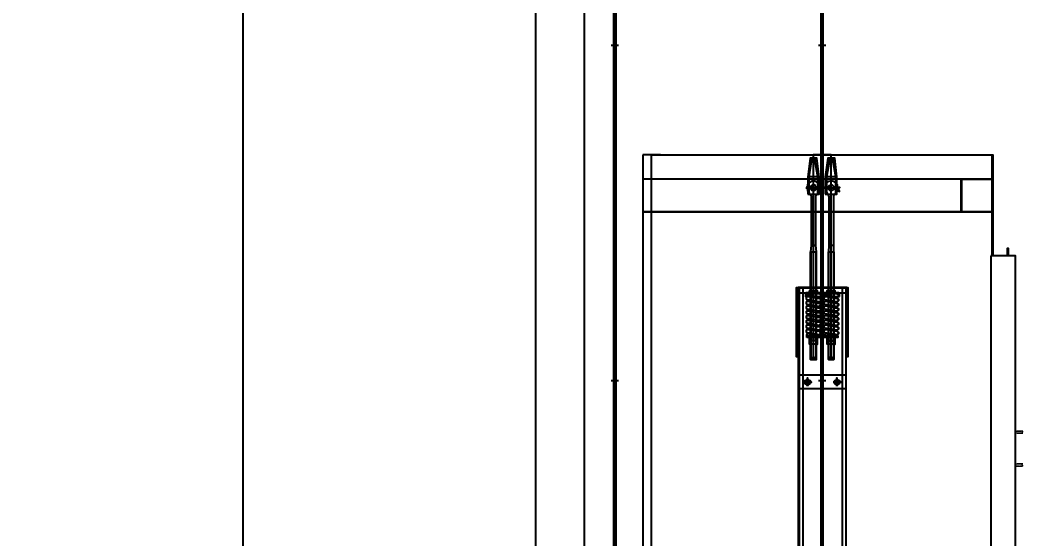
# Model space of a CAD drawing. Header units: millimetres. Extents: x -665 to 1025160, y -28012 to 4210.
# Drawn here: x -665 to 3450, y -23669 to -21541 of the extents above; entities that cross this region are included whole.
import ezdxf

# ---------------------------------------------------------------- set-up
doc = ezdxf.new("R2010")
doc.units = ezdxf.units.MM
doc.linetypes.add('$2$ACAD_ISO02W100', pattern=[15, 12, -3])
doc.layers.add('$2$DL', color=8, linetype='$2$ACAD_ISO02W100', lineweight=0)
for name, color, linetype in [('$2$PDF_0', 7, 'Continuous'), ('AA_Architecture', 7, 'Continuous'), ('AA_Rail', 7, 'Continuous'), ('AA_Rope', 7, 'Continuous')]:
    doc.layers.add(name, color=color, linetype=linetype)
doc.layers.add('AA_Datum', color=7, linetype='Continuous', plot=False)
doc.styles.add('Century Gothic$001H0', font='cent.shx')
doc.dimstyles.new('Copy of ISO-25', dxfattribs={"dimtxt": 250, "dimasz": 80, "dimexe": 1.25, "dimexo": 0.625, "dimtad": 1, "dimtxsty": 'Century Gothic$001H0', "dimblk": 'ARCHTICK', "dimcen": 2.5, "dimadec": 0, "dimazin": 0, "dimtfac": 1, "dimtmove": 0, "dimatfit": 3, "dimfxl": 1, "dimarcsym": 0})

# ---------------------------------------------------------------- blocks, each defined once
blk = doc.blocks.new('_ArchTick')
at = {"color": 0, "linetype": 'ByBlock', "const_width": 0.15}
blk.add_lwpolyline([(-0.5, -0.5), (0.5, 0.5)], dxfattribs=at)
blk = doc.blocks.new('*D70')
at = {"color": 0, "lineweight": -2, "transparency": 16777216}
for p, q in [((3650, -8194.2), (249.4, -8194.2)), ((250.6, -25694.2), (250.6, -8194.2)), ((3650, -25694.2), (249.4, -25694.2))]:
    blk.add_line(p, q, dxfattribs=at)
at = {"layer": 'Defpoints', "color": 0, "transparency": 16777216}
for p in [(250.6, -8194.2), (3650.6, -8194.2), (3650.6, -25694.2)]:
    blk.add_point(p, dxfattribs=at)
at = {"color": 0, "lineweight": -2, "transparency": 16777216, "xscale": 80, "yscale": 80, "zscale": 80}
for p, rotation in [((250.6, -8194.2), 90), ((250.6, -25694.2), 270)]:
    blk.add_blockref('_ArchTick', p, dxfattribs=dict(at, rotation=rotation))
at = {"color": 0, "transparency": 16777216, "insert": (125, -16944.2), "char_height": 250, "attachment_point": 5, "rotation": 90, "style": 'Century Gothic$001H0'}
blk.add_mtext('SHAFT TOTAL HEIGHT 17500', dxfattribs=at)

msp = doc.modelspace()

# ---------------------------------------------------------------- linework, layer by layer
at = {"layer": '$2$DL', "ltscale": 2, "transparency": 33554666}
for p, q in [((3448.647, -23227.128), (3419.498, -23227.115)), ((3419.498, -23227.128), (3448.938, -23227.128)), ((3448.645, -23236.106), (3419.498, -23236.093)), ((3448.626, -23361.796), (3419.498, -23361.783))]:
    msp.add_line(p, q, dxfattribs=at)
at = {"layer": '$2$DL'}
for p, q in [((3448.624, -23370.774), (3419.498, -23370.761)), ((3419.498, -23370.774), (3448.624, -23370.774))]:
    msp.add_line(p, q, dxfattribs=at)
at = {"layer": '$2$DL', "ltscale": 2, "transparency": 33554666}
for points in [[(3444.546, -23233.888), (3445.173, -23233.888), (3446.115, -23233.606), (3447.056, -23233.043), (3447.683, -23232.479), (3447.997, -23231.916), (3448.624, -23231.071), (3448.938, -23230.226), (3448.938, -23229.663), (3448.938, -23227.128), (3419.498, -23227.128)], [(3444.546, -23233.888), (3444.546, -23233.888), (3419.498, -23235.63)], [(3419.498, -23370.774), (3448.624, -23370.774), (3448.624, -23368.521), (3448.624, -23367.676), (3448.311, -23366.831), (3447.683, -23365.986), (3447.369, -23365.423), (3446.428, -23364.859), (3445.801, -23364.578), (3444.86, -23364.296), (3443.919, -23364.014), (3419.498, -23362.264)]]:
    msp.add_lwpolyline(points, dxfattribs=at)
at = {"layer": '$2$PDF_0', "lineweight": 25}
for points in [[(3308.024, -24491.868), (1925.625, -24491.868), (1925.625, -22094.249), (3325.625, -22094.249), (3325.625, -22506.779), (3386.251, -22506.779), (3386.251, -22476.931), (3388.207, -22476.931), (3388.207, -22506.779), (3388.207, -22508.535), (3386.251, -22508.535), (3325.625, -22508.535), (3323.669, -22506.779), (3323.669, -22094.249)], [(2662.217, -22937.537), (2662.217, -22094.249), (2589.074, -22094.249), (2589.074, -22937.537)], [(2571.864, -22255.593), (2571.864, -22184.601), (2582.621, -22122.215), (2582.621, -22107.157)], [(2582.621, -22122.215), (2597.679, -22122.215)], [(2608.436, -22255.593), (2608.436, -22184.601), (2597.679, -22122.215), (2597.679, -22107.157)], [(2645.007, -22255.593), (2645.007, -22184.601), (2655.763, -22122.215), (2655.763, -22107.157)], [(2655.763, -22122.215), (2670.822, -22122.215)], [(2681.578, -22255.593), (2681.578, -22184.601), (2670.822, -22122.215), (2670.822, -22107.157)], [(3198.506, -22327.689), (3198.506, -22194.249), (3325.625, -22194.249), (1889.439, -22194.249)], [(1925.625, -24491.868), (1925.625, -22194.249)], [(2599.831, -22466.415), (2599.831, -22266.349), (2599.831, -22262.046), (2601.982, -22259.895), (2601.982, -22255.593), (2606.284, -22253.441), (2608.436, -22249.139), (2610.587, -22246.988), (2612.738, -22244.836), (2614.889, -22240.534), (2614.889, -22216.87), (2612.738, -22212.568), (2608.436, -22208.265), (2604.133, -22206.114), (2599.831, -22203.963), (2595.528, -22201.811), (2589.074, -22201.811), (2584.772, -22201.811), (2580.469, -22203.963), (2576.167, -22206.114), (2571.864, -22208.265), (2567.562, -22212.568), (2565.411, -22216.87), (2565.411, -22240.534), (2567.562, -22244.836), (2569.713, -22246.988), (2571.864, -22249.139), (2574.016, -22253.441), (2576.167, -22255.593), (2578.318, -22259.895), (2580.469, -22262.046), (2580.469, -22266.349), (2580.469, -22466.415)], [(2612.738, -22184.601), (2567.562, -22184.601)], [(2685.88, -22184.601), (2638.553, -22184.601)], [(2672.973, -22466.415), (2672.973, -22266.349), (2672.973, -22262.046), (2675.124, -22259.895), (2675.124, -22255.593), (2677.275, -22253.441), (2681.578, -22249.139), (2683.729, -22246.988), (2685.88, -22244.836), (2688.032, -22240.534), (2688.032, -22216.87), (2683.729, -22212.568), (2681.578, -22208.265), (2677.275, -22206.114), (2672.973, -22203.963), (2668.67, -22201.811), (2662.217, -22201.811), (2657.914, -22201.811), (2653.612, -22203.963), (2647.158, -22206.114), (2645.007, -22208.265), (2640.704, -22212.568), (2638.553, -22216.87), (2638.553, -22240.534), (2640.704, -22244.836), (2642.856, -22246.988), (2645.007, -22249.139), (2647.158, -22253.441), (2649.309, -22255.593), (2651.46, -22259.895), (2651.46, -22262.046), (2653.612, -22266.349), (2653.612, -22466.415)], [(3196.55, -22327.689), (3196.55, -22194.249)], [(2558.957, -22229.778), (2621.343, -22229.778)], [(2578.318, -22227.626), (2574.016, -22227.626), (2574.016, -22225.475), (2571.864, -22225.475), (2569.713, -22223.324), (2567.562, -22223.324), (2565.411, -22225.475), (2563.259, -22225.475), (2563.259, -22227.626), (2563.259, -22229.778), (2563.259, -22231.929), (2565.411, -22231.929), (2565.411, -22234.08), (2567.562, -22234.08), (2569.713, -22234.08), (2571.864, -22234.08), (2571.864, -22231.929), (2574.016, -22231.929), (2578.318, -22231.929)], [(2617.041, -22229.778), (2563.259, -22229.778)], [(2578.318, -22229.778), (2574.016, -22229.778), (2571.864, -22229.778), (2569.713, -22229.778), (2569.713, -22231.929), (2567.562, -22231.929), (2565.411, -22229.778), (2565.411, -22227.626), (2567.562, -22227.626), (2569.713, -22227.626), (2571.864, -22227.626), (2574.016, -22229.778)], [(2571.864, -22225.475), (2571.864, -22225.475)], [(2574.016, -22229.778), (2574.016, -22229.778)], [(2574.016, -22231.929), (2574.016, -22231.929)], [(2604.133, -22229.778), (2576.167, -22229.778)], [(2601.982, -22229.778), (2623.494, -22229.778), (2625.646, -22227.626), (2623.494, -22227.626), (2601.982, -22227.626)], [(2601.982, -22231.929), (2612.738, -22231.929), (2621.343, -22242.685), (2623.494, -22244.836), (2623.494, -22242.685), (2614.889, -22229.778)], [(2632.099, -22229.778), (2694.485, -22229.778)], [(2651.46, -22227.626), (2647.158, -22227.626), (2647.158, -22225.475), (2645.007, -22225.475), (2642.856, -22225.475), (2642.856, -22223.324), (2640.704, -22223.324), (2638.553, -22225.475), (2636.402, -22225.475), (2636.402, -22227.626), (2636.402, -22229.778), (2636.402, -22231.929), (2638.553, -22234.08), (2640.704, -22234.08), (2642.856, -22234.08), (2645.007, -22231.929), (2647.158, -22231.929), (2651.46, -22231.929)], [(2672.973, -22231.929), (2685.88, -22231.929), (2694.485, -22242.685), (2696.637, -22244.836), (2696.637, -22242.685), (2688.032, -22229.778), (2636.402, -22229.778)], [(2651.46, -22229.778), (2647.158, -22229.778), (2645.007, -22229.778), (2642.856, -22229.778), (2642.856, -22231.929), (2640.704, -22231.929), (2638.553, -22231.929), (2638.553, -22229.778), (2638.553, -22227.626), (2640.704, -22227.626), (2642.856, -22227.626), (2645.007, -22227.626), (2645.007, -22229.778), (2647.158, -22229.778)], [(2647.158, -22231.929), (2647.158, -22231.929)], [(2677.275, -22229.778), (2649.309, -22229.778)], [(2672.973, -22229.778), (2696.637, -22229.778), (2698.788, -22227.626), (2696.637, -22227.626), (2672.973, -22227.626)], [(3325.625, -22322.421), (3325.625, -22499.756)], [(2578.318, -22933.235), (2578.318, -22492.23)], [(2580.469, -22933.235), (2580.469, -22492.23)], [(2599.831, -22492.23), (2599.831, -22933.235), (2601.982, -22933.235), (2601.982, -22492.23)], [(2651.46, -22933.235), (2651.46, -22492.23)], [(2653.612, -22933.235), (2653.612, -22492.23)], [(2672.973, -22492.23), (2672.973, -22933.235), (2672.973, -22492.23)], [(3386.251, -22508.535), (3386.251, -22508.535)], [(2520.234, -22849.336), (2520.234, -22638.514), (2731.057, -22638.514), (2731.057, -22849.336)], [(2526.688, -22922.479), (2526.688, -22647.119), (2526.688, -22922.479), (2520.234, -22922.479), (2520.234, -22647.119), (2520.234, -22922.479)], [(2724.603, -24492.098), (2724.603, -22640.666), (2526.688, -22640.666), (2526.688, -24492.098)], [(2530.991, -22640.666), (2530.991, -24492.098)], [(2546.049, -22640.666), (2546.049, -24492.098)], [(2558.957, -22675.085), (2558.957, -22664.329), (2558.957, -22662.178), (2561.108, -22662.178), (2619.192, -22662.178), (2621.343, -22662.178), (2621.343, -22664.329), (2621.343, -22675.085)], [(2561.108, -22662.178), (2561.108, -22662.178)], [(2565.411, -22675.085), (2580.469, -22670.783)], [(2574.016, -22662.178), (2574.016, -22651.422)], [(2606.284, -22660.027), (2606.284, -22651.422), (2574.016, -22651.422), (2574.016, -22660.027)], [(2606.284, -22662.178), (2606.284, -22651.422)], [(2632.099, -22675.085), (2632.099, -22664.329), (2632.099, -22662.178), (2634.251, -22662.178), (2692.334, -22662.178), (2694.485, -22662.178), (2694.485, -22664.329), (2694.485, -22675.085)], [(2638.553, -22675.085), (2653.612, -22670.783)], [(2679.427, -22660.027), (2679.427, -22651.422), (2645.007, -22651.422), (2645.007, -22660.027)], [(2647.158, -22662.178), (2647.158, -22651.422)], [(2677.275, -22662.178), (2677.275, -22651.422)], [(2707.393, -22640.666), (2707.393, -24492.098)], [(2722.452, -22640.666), (2722.452, -24492.098)], [(2724.603, -22922.479), (2724.603, -22647.119), (2731.057, -22647.119), (2731.057, -22922.479), (2731.057, -22647.119)], [(2731.057, -22922.479), (2724.603, -22922.479), (2724.603, -22647.119)], [(2565.411, -22694.447), (2580.469, -22690.144)], [(2565.411, -22713.808), (2580.469, -22709.505)], [(2599.831, -22681.539), (2614.889, -22677.237)], [(2599.831, -22698.749), (2614.889, -22696.598)], [(2612.738, -22677.237), (2612.738, -22677.237)], [(2612.738, -22696.598), (2612.738, -22696.598)], [(2638.553, -22694.447), (2653.612, -22690.144)], [(2638.553, -22713.808), (2653.612, -22709.505)], [(2672.973, -22681.539), (2688.032, -22677.237)], [(2672.973, -22698.749), (2688.032, -22696.598)], [(2565.411, -22733.169), (2580.469, -22728.867)], [(2565.411, -22752.53), (2580.469, -22748.228)], [(2599.831, -22718.11), (2614.889, -22715.959)], [(2599.831, -22737.472), (2614.889, -22735.32)], [(2599.831, -22756.833), (2614.889, -22754.682)], [(2612.738, -22715.959), (2612.738, -22715.959)], [(2612.738, -22735.32), (2612.738, -22735.32)], [(2612.738, -22754.682), (2612.738, -22754.682)], [(2638.553, -22733.169), (2653.612, -22728.867)], [(2638.553, -22752.53), (2653.612, -22748.228)], [(2672.973, -22718.11), (2688.032, -22715.959)], [(2672.973, -22737.472), (2688.032, -22735.32)], [(2672.973, -22756.833), (2688.032, -22754.682)], [(2565.411, -22771.892), (2580.469, -22767.589)], [(2565.411, -22791.253), (2580.469, -22786.95)], [(2599.831, -22776.194), (2614.889, -22774.043)], [(2599.831, -22795.555), (2614.889, -22793.404)], [(2612.738, -22774.043), (2612.738, -22774.043)], [(2612.738, -22793.404), (2612.738, -22793.404)], [(2638.553, -22771.892), (2653.612, -22767.589)], [(2638.553, -22791.253), (2653.612, -22786.95)], [(2672.973, -22776.194), (2688.032, -22774.043)], [(2672.973, -22795.555), (2688.032, -22793.404)], [(2580.469, -22825.673), (2565.411, -22829.975), (2563.259, -22829.975), (2563.259, -22832.126), (2561.108, -22832.126), (2561.108, -22834.278), (2561.108, -22836.429), (2597.679, -22836.429), (2614.889, -22829.975)], [(2565.411, -22810.614), (2580.469, -22806.311)], [(2571.864, -22842.883), (2571.864, -22855.79), (2574.016, -22855.79), (2576.167, -22855.79), (2578.318, -22855.79), (2578.318, -22842.883), (2578.318, -22827.824)], [(2599.831, -22814.916), (2614.889, -22812.765)], [(2601.982, -22868.698), (2601.982, -22855.79), (2601.982, -22842.883), (2601.982, -22827.824)], [(2612.738, -22812.765), (2612.738, -22812.765)], [(2612.738, -22832.126), (2612.738, -22832.126)], [(2653.612, -22825.673), (2638.553, -22829.975), (2636.402, -22829.975), (2636.402, -22832.126), (2634.251, -22832.126), (2634.251, -22834.278), (2632.099, -22836.429), (2670.822, -22836.429), (2688.032, -22829.975)], [(2638.553, -22810.614), (2653.612, -22806.311)], [(2651.46, -22868.698), (2651.46, -22855.79), (2651.46, -22842.883), (2651.46, -22827.824)], [(2672.973, -22814.916), (2688.032, -22812.765)], [(2675.124, -22842.883), (2675.124, -22827.824)], [(2578.318, -22868.698), (2578.318, -22855.79), (2586.923, -22855.79), (2593.377, -22855.79), (2601.982, -22855.79), (2604.133, -22855.79), (2606.284, -22855.79), (2606.284, -22842.883), (2571.864, -22842.883), (2608.436, -22842.883)], [(2604.133, -22855.79), (2576.167, -22855.79)], [(2604.133, -22870.849), (2576.167, -22870.849)], [(2672.973, -22842.883), (2672.973, -22855.79), (2675.124, -22855.79), (2677.275, -22855.79), (2679.427, -22855.79), (2679.427, -22842.883), (2645.007, -22842.883), (2681.578, -22842.883)], [(2645.007, -22842.883), (2645.007, -22855.79), (2647.158, -22855.79), (2649.309, -22855.79), (2651.46, -22855.79), (2660.065, -22855.79), (2666.519, -22855.79), (2672.973, -22855.79), (2672.973, -22868.698)], [(2645.007, -22857.941), (2675.124, -22857.941)], [(2677.275, -22855.79), (2649.309, -22855.79)], [(2677.275, -22870.849), (2649.309, -22870.849)], [(2599.831, -22933.235), (2580.469, -22933.235), (2578.318, -22933.235), (2601.982, -22933.235)], [(2584.772, -22924.63), (2595.528, -22924.63)], [(2657.914, -22924.63), (2668.67, -22924.63)], [(2672.973, -22933.235), (2672.973, -22933.235)], [(2724.603, -22997.772), (2526.688, -22997.772)], [(2582.621, -23025.739), (2550.352, -23025.739), (2582.621, -23025.739), (2550.352, -23025.739)], [(2565.411, -23008.529), (2565.411, -23042.949)], [(2565.411, -23042.949), (2565.411, -23008.529), (2565.411, -23042.949)], [(2703.09, -23025.739), (2670.822, -23025.739)], [(2670.822, -23025.739), (2703.09, -23025.739), (2670.822, -23025.739)], [(2685.88, -23008.529), (2685.88, -23042.949)], [(2685.88, -23042.949), (2685.88, -23008.529), (2685.88, -23042.949)], [(2724.603, -23053.705), (2526.688, -23053.705)]]:
    msp.add_lwpolyline(points, dxfattribs=at)
for points in [[(2567.562, -22255.593), (2612.738, -22255.593), (2612.738, -22184.601), (2604.133, -22107.157), (2576.167, -22107.157), (2567.562, -22184.601)], [(2638.553, -22255.593), (2685.88, -22255.593), (2685.88, -22184.601), (2677.275, -22107.157), (2649.309, -22107.157), (2638.553, -22184.601)], [(2601.982, -22229.778), (2601.982, -22227.626), (2599.831, -22225.475), (2599.831, -22223.324), (2597.679, -22221.173), (2597.679, -22219.021), (2595.528, -22219.021), (2593.377, -22219.021), (2591.226, -22216.87), (2589.074, -22219.021), (2586.923, -22219.021), (2584.772, -22219.021), (2582.621, -22221.173), (2580.469, -22221.173), (2580.469, -22223.324), (2578.318, -22225.475), (2578.318, -22227.626), (2578.318, -22229.778), (2578.318, -22231.929), (2580.469, -22234.08), (2580.469, -22236.231), (2582.621, -22238.383), (2584.772, -22238.383), (2586.923, -22240.534), (2589.074, -22240.534), (2591.226, -22240.534), (2593.377, -22240.534), (2595.528, -22238.383), (2597.679, -22238.383), (2597.679, -22236.231), (2599.831, -22236.231), (2599.831, -22234.08), (2601.982, -22231.929)], [(2672.973, -22229.778), (2672.973, -22227.626), (2672.973, -22225.475), (2672.973, -22223.324), (2670.822, -22221.173), (2668.67, -22219.021), (2666.519, -22219.021), (2664.368, -22219.021), (2662.217, -22216.87), (2660.065, -22219.021), (2657.914, -22219.021), (2655.763, -22221.173), (2653.612, -22221.173), (2653.612, -22223.324), (2651.46, -22225.475), (2651.46, -22227.626), (2651.46, -22229.778), (2651.46, -22231.929), (2653.612, -22234.08), (2653.612, -22236.231), (2655.763, -22238.383), (2657.914, -22238.383), (2660.065, -22240.534), (2662.217, -22240.534), (2664.368, -22240.534), (2666.519, -22238.383), (2668.67, -22238.383), (2670.822, -22236.231), (2672.973, -22236.231), (2672.973, -22234.08), (2672.973, -22231.929)], [(1889.439, -22327.689), (3325.625, -22327.689)], [(2580.469, -22466.415), (2578.318, -22492.23), (2601.982, -22492.23), (2599.831, -22466.415)], [(2653.612, -22466.415), (2651.46, -22492.23), (2672.973, -22492.23), (2672.973, -22466.415)], [(3317.802, -22508.535), (3317.802, -24394.249), (3419.498, -24394.249), (3419.498, -22508.535)], [(2526.688, -22638.514), (2526.688, -22660.027), (2726.754, -22660.027), (2726.754, -22638.514)], [(2623.494, -22675.085), (2623.494, -22664.329), (2623.494, -22662.178), (2621.343, -22660.027), (2619.192, -22660.027), (2561.108, -22660.027), (2558.957, -22660.027), (2556.806, -22662.178), (2556.806, -22664.329), (2556.806, -22675.085), (2558.957, -22675.085)], [(2565.411, -22668.632), (2563.259, -22668.632), (2561.108, -22666.481), (2561.108, -22664.329), (2561.108, -22662.178), (2601.982, -22662.178), (2614.889, -22664.329), (2617.041, -22664.329), (2619.192, -22666.481), (2619.192, -22668.632), (2619.192, -22670.783), (2619.192, -22672.934), (2617.041, -22675.085), (2614.889, -22677.237), (2612.738, -22677.237)], [(2696.637, -22675.085), (2696.637, -22664.329), (2696.637, -22662.178), (2694.485, -22662.178), (2694.485, -22660.027), (2692.334, -22660.027), (2634.251, -22660.027), (2632.099, -22660.027), (2629.948, -22660.027), (2629.948, -22662.178), (2629.948, -22664.329), (2629.948, -22675.085), (2632.099, -22675.085)], [(2638.553, -22668.632), (2636.402, -22668.632), (2634.251, -22666.481), (2634.251, -22664.329), (2632.099, -22664.329), (2632.099, -22662.178), (2675.124, -22662.178), (2685.88, -22664.329), (2688.032, -22664.329), (2690.183, -22664.329), (2690.183, -22666.481), (2692.334, -22666.481), (2692.334, -22668.632), (2692.334, -22670.783), (2692.334, -22672.934), (2690.183, -22672.934), (2690.183, -22675.085), (2688.032, -22677.237), (2685.88, -22677.237), (2683.729, -22677.237)], [(2565.411, -22687.993), (2563.259, -22687.993), (2563.259, -22685.842), (2561.108, -22685.842), (2561.108, -22683.69), (2561.108, -22681.539), (2561.108, -22679.388), (2561.108, -22677.237), (2563.259, -22677.237), (2563.259, -22675.085), (2565.411, -22675.085), (2567.562, -22675.085), (2614.889, -22683.69), (2617.041, -22683.69), (2619.192, -22685.842), (2619.192, -22687.993), (2619.192, -22690.144), (2619.192, -22692.295), (2617.041, -22694.447), (2614.889, -22696.598), (2612.738, -22696.598)], [(2565.411, -22707.354), (2563.259, -22707.354), (2563.259, -22705.203), (2561.108, -22705.203), (2561.108, -22703.052), (2561.108, -22700.9), (2561.108, -22698.749), (2561.108, -22696.598), (2563.259, -22696.598), (2563.259, -22694.447), (2565.411, -22694.447), (2567.562, -22694.447), (2614.889, -22703.052), (2617.041, -22703.052), (2619.192, -22705.203), (2619.192, -22707.354), (2619.192, -22709.505), (2619.192, -22711.657), (2617.041, -22713.808), (2614.889, -22713.808), (2614.889, -22715.959), (2612.738, -22715.959)], [(2638.553, -22687.993), (2636.402, -22687.993), (2634.251, -22685.842), (2634.251, -22683.69), (2632.099, -22683.69), (2632.099, -22681.539), (2634.251, -22679.388), (2634.251, -22677.237), (2636.402, -22677.237), (2636.402, -22675.085), (2638.553, -22675.085), (2640.704, -22675.085), (2685.88, -22683.69), (2688.032, -22683.69), (2690.183, -22683.69), (2690.183, -22685.842), (2692.334, -22685.842), (2692.334, -22687.993), (2692.334, -22690.144), (2692.334, -22692.295), (2690.183, -22692.295), (2690.183, -22694.447), (2688.032, -22696.598), (2685.88, -22696.598), (2683.729, -22696.598)], [(2638.553, -22707.354), (2636.402, -22707.354), (2634.251, -22705.203), (2634.251, -22703.052), (2632.099, -22703.052), (2632.099, -22700.9), (2634.251, -22698.749), (2634.251, -22696.598), (2636.402, -22696.598), (2636.402, -22694.447), (2638.553, -22694.447), (2640.704, -22694.447), (2685.88, -22703.052), (2688.032, -22703.052), (2690.183, -22703.052), (2690.183, -22705.203), (2692.334, -22705.203), (2692.334, -22707.354), (2692.334, -22709.505), (2692.334, -22711.657), (2690.183, -22711.657), (2690.183, -22713.808), (2688.032, -22713.808), (2688.032, -22715.959), (2685.88, -22715.959), (2683.729, -22715.959)], [(2565.411, -22726.715), (2563.259, -22726.715), (2563.259, -22724.564), (2561.108, -22724.564), (2561.108, -22722.413), (2561.108, -22720.262), (2561.108, -22718.11), (2561.108, -22715.959), (2563.259, -22715.959), (2563.259, -22713.808), (2565.411, -22713.808), (2567.562, -22713.808), (2614.889, -22722.413), (2617.041, -22722.413), (2619.192, -22724.564), (2619.192, -22726.715), (2619.192, -22728.867), (2619.192, -22731.018), (2617.041, -22733.169), (2614.889, -22733.169), (2614.889, -22735.32), (2612.738, -22735.32)], [(2565.411, -22746.077), (2563.259, -22746.077), (2563.259, -22743.925), (2561.108, -22743.925), (2561.108, -22741.774), (2561.108, -22739.623), (2561.108, -22737.472), (2561.108, -22735.32), (2563.259, -22735.32), (2563.259, -22733.169), (2565.411, -22733.169), (2567.562, -22733.169), (2614.889, -22741.774), (2617.041, -22741.774), (2619.192, -22743.925), (2619.192, -22746.077), (2619.192, -22748.228), (2619.192, -22750.379), (2617.041, -22752.53), (2614.889, -22752.53), (2614.889, -22754.682), (2612.738, -22754.682)], [(2565.411, -22765.438), (2563.259, -22765.438), (2563.259, -22763.287), (2561.108, -22763.287), (2561.108, -22761.135), (2561.108, -22758.984), (2561.108, -22756.833), (2561.108, -22754.682), (2563.259, -22754.682), (2563.259, -22752.53), (2565.411, -22752.53), (2567.562, -22752.53), (2614.889, -22761.135), (2617.041, -22761.135), (2619.192, -22763.287), (2619.192, -22765.438), (2619.192, -22767.589), (2619.192, -22769.74), (2617.041, -22771.892), (2614.889, -22771.892), (2614.889, -22774.043), (2612.738, -22774.043)], [(2638.553, -22726.715), (2636.402, -22726.715), (2634.251, -22724.564), (2634.251, -22722.413), (2632.099, -22722.413), (2632.099, -22720.262), (2634.251, -22718.11), (2634.251, -22715.959), (2636.402, -22715.959), (2636.402, -22713.808), (2638.553, -22713.808), (2640.704, -22713.808), (2685.88, -22722.413), (2688.032, -22722.413), (2690.183, -22722.413), (2690.183, -22724.564), (2692.334, -22724.564), (2692.334, -22726.715), (2692.334, -22728.867), (2692.334, -22731.018), (2690.183, -22731.018), (2690.183, -22733.169), (2688.032, -22733.169), (2688.032, -22735.32), (2685.88, -22735.32), (2683.729, -22735.32)], [(2638.553, -22746.077), (2636.402, -22746.077), (2634.251, -22743.925), (2634.251, -22741.774), (2632.099, -22741.774), (2632.099, -22739.623), (2634.251, -22737.472), (2634.251, -22735.32), (2636.402, -22735.32), (2636.402, -22733.169), (2638.553, -22733.169), (2640.704, -22733.169), (2685.88, -22741.774), (2688.032, -22741.774), (2690.183, -22741.774), (2690.183, -22743.925), (2692.334, -22743.925), (2692.334, -22746.077), (2692.334, -22748.228), (2692.334, -22750.379), (2690.183, -22750.379), (2690.183, -22752.53), (2688.032, -22752.53), (2688.032, -22754.682), (2685.88, -22754.682), (2683.729, -22754.682)], [(2638.553, -22765.438), (2636.402, -22765.438), (2634.251, -22763.287), (2634.251, -22761.135), (2632.099, -22761.135), (2632.099, -22758.984), (2634.251, -22756.833), (2634.251, -22754.682), (2636.402, -22754.682), (2636.402, -22752.53), (2638.553, -22752.53), (2640.704, -22752.53), (2685.88, -22761.135), (2688.032, -22761.135), (2690.183, -22761.135), (2690.183, -22763.287), (2692.334, -22763.287), (2692.334, -22765.438), (2692.334, -22767.589), (2692.334, -22769.74), (2690.183, -22769.74), (2690.183, -22771.892), (2688.032, -22771.892), (2688.032, -22774.043), (2685.88, -22774.043), (2683.729, -22774.043)], [(2565.411, -22784.799), (2563.259, -22784.799), (2563.259, -22782.648), (2561.108, -22782.648), (2561.108, -22780.497), (2561.108, -22778.345), (2561.108, -22776.194), (2561.108, -22774.043), (2563.259, -22774.043), (2563.259, -22771.892), (2565.411, -22771.892), (2567.562, -22771.892), (2614.889, -22780.497), (2617.041, -22780.497), (2619.192, -22782.648), (2619.192, -22784.799), (2619.192, -22786.95), (2619.192, -22789.102), (2617.041, -22791.253), (2614.889, -22791.253), (2614.889, -22793.404), (2612.738, -22793.404)], [(2565.411, -22804.16), (2563.259, -22804.16), (2563.259, -22802.009), (2561.108, -22802.009), (2561.108, -22799.858), (2561.108, -22797.706), (2561.108, -22795.555), (2561.108, -22793.404), (2563.259, -22793.404), (2563.259, -22791.253), (2565.411, -22791.253), (2567.562, -22791.253), (2614.889, -22799.858), (2617.041, -22799.858), (2619.192, -22802.009), (2619.192, -22804.16), (2619.192, -22806.311), (2619.192, -22808.463), (2617.041, -22810.614), (2614.889, -22810.614), (2614.889, -22812.765), (2612.738, -22812.765)], [(2638.553, -22784.799), (2636.402, -22784.799), (2634.251, -22782.648), (2634.251, -22780.497), (2632.099, -22780.497), (2632.099, -22778.345), (2634.251, -22776.194), (2634.251, -22774.043), (2636.402, -22774.043), (2636.402, -22771.892), (2638.553, -22771.892), (2640.704, -22771.892), (2685.88, -22780.497), (2688.032, -22780.497), (2690.183, -22780.497), (2690.183, -22782.648), (2692.334, -22782.648), (2692.334, -22784.799), (2692.334, -22786.95), (2692.334, -22789.102), (2690.183, -22789.102), (2690.183, -22791.253), (2688.032, -22791.253), (2688.032, -22793.404), (2685.88, -22793.404), (2683.729, -22793.404)], [(2638.553, -22804.16), (2636.402, -22804.16), (2634.251, -22802.009), (2634.251, -22799.858), (2632.099, -22799.858), (2632.099, -22797.706), (2634.251, -22795.555), (2634.251, -22793.404), (2636.402, -22793.404), (2636.402, -22791.253), (2638.553, -22791.253), (2640.704, -22791.253), (2685.88, -22799.858), (2688.032, -22799.858), (2690.183, -22799.858), (2690.183, -22802.009), (2692.334, -22802.009), (2692.334, -22804.16), (2692.334, -22806.311), (2692.334, -22808.463), (2690.183, -22808.463), (2690.183, -22810.614), (2688.032, -22810.614), (2688.032, -22812.765), (2685.88, -22812.765), (2683.729, -22812.765)], [(2565.411, -22823.521), (2563.259, -22823.521), (2563.259, -22821.37), (2561.108, -22821.37), (2561.108, -22819.219), (2561.108, -22817.068), (2561.108, -22814.916), (2561.108, -22812.765), (2563.259, -22812.765), (2563.259, -22810.614), (2565.411, -22810.614), (2567.562, -22810.614), (2614.889, -22817.068), (2614.889, -22819.219), (2617.041, -22819.219), (2619.192, -22821.37), (2619.192, -22823.521), (2619.192, -22825.673), (2619.192, -22827.824), (2617.041, -22829.975), (2614.889, -22829.975), (2614.889, -22832.126), (2612.738, -22832.126)], [(2563.259, -22842.883), (2563.259, -22836.429), (2617.041, -22836.429), (2617.041, -22842.883)], [(2604.133, -22836.429), (2576.167, -22836.429), (2576.167, -22827.824), (2604.133, -22827.824)], [(2638.553, -22823.521), (2636.402, -22823.521), (2634.251, -22821.37), (2634.251, -22819.219), (2632.099, -22819.219), (2632.099, -22817.068), (2634.251, -22814.916), (2634.251, -22812.765), (2636.402, -22812.765), (2636.402, -22810.614), (2638.553, -22810.614), (2640.704, -22810.614), (2685.88, -22817.068), (2688.032, -22819.219), (2690.183, -22819.219), (2690.183, -22821.37), (2692.334, -22821.37), (2692.334, -22823.521), (2692.334, -22825.673), (2692.334, -22827.824), (2690.183, -22827.824), (2690.183, -22829.975), (2688.032, -22829.975), (2688.032, -22832.126), (2685.88, -22832.126), (2683.729, -22832.126)], [(2634.251, -22842.883), (2634.251, -22836.429), (2690.183, -22836.429), (2690.183, -22842.883)], [(2677.275, -22836.429), (2649.309, -22836.429), (2649.309, -22827.824), (2677.275, -22827.824)], [(2606.284, -22855.79), (2571.864, -22855.79), (2571.864, -22868.698), (2574.016, -22868.698), (2574.016, -22870.849), (2576.167, -22870.849), (2578.318, -22870.849), (2578.318, -22868.698), (2586.923, -22870.849), (2593.377, -22870.849), (2601.982, -22868.698), (2601.982, -22870.849), (2604.133, -22870.849), (2606.284, -22870.849), (2606.284, -22868.698)], [(2679.427, -22855.79), (2645.007, -22855.79), (2645.007, -22868.698), (2647.158, -22868.698), (2647.158, -22870.849), (2649.309, -22870.849), (2651.46, -22870.849), (2651.46, -22868.698), (2660.065, -22870.849), (2666.519, -22870.849), (2672.973, -22868.698), (2675.124, -22868.698), (2675.124, -22870.849), (2677.275, -22870.849), (2679.427, -22870.849), (2679.427, -22868.698)], [(2593.377, -22924.63), (2591.226, -22924.63), (2591.226, -22922.479), (2589.074, -22922.479), (2586.923, -22924.63), (2586.923, -22926.781), (2589.074, -22926.781), (2589.074, -22928.932), (2591.226, -22928.932), (2591.226, -22926.781), (2593.377, -22926.781)], [(2672.973, -22933.235), (2653.612, -22933.235), (2651.46, -22933.235)], [(2666.519, -22924.63), (2664.368, -22924.63), (2664.368, -22922.479), (2662.217, -22922.479), (2660.065, -22922.479), (2660.065, -22924.63), (2660.065, -22926.781), (2662.217, -22928.932), (2664.368, -22928.932), (2664.368, -22926.781)], [(2576.167, -23032.192), (2565.411, -23038.646), (2554.654, -23032.192), (2554.654, -23019.285), (2565.411, -23014.982), (2576.167, -23019.285)], [(2571.864, -23025.739), (2571.864, -23023.587), (2571.864, -23021.436), (2569.713, -23021.436), (2567.562, -23019.285), (2565.411, -23019.285), (2563.259, -23019.285), (2561.108, -23021.436), (2558.957, -23023.587), (2558.957, -23025.739), (2558.957, -23027.89), (2558.957, -23030.041), (2561.108, -23030.041), (2563.259, -23032.192), (2565.411, -23032.192), (2567.562, -23032.192), (2569.713, -23032.192), (2569.713, -23030.041), (2571.864, -23030.041), (2571.864, -23027.89)], [(2696.637, -23032.192), (2685.88, -23038.646), (2677.275, -23032.192), (2677.275, -23019.285), (2685.88, -23014.982), (2696.637, -23019.285)], [(2694.485, -23025.739), (2692.334, -23025.739), (2692.334, -23023.587), (2692.334, -23021.436), (2690.183, -23021.436), (2690.183, -23019.285), (2688.032, -23019.285), (2685.88, -23019.285), (2683.729, -23019.285), (2681.578, -23021.436), (2681.578, -23023.587), (2679.427, -23025.739), (2681.578, -23027.89), (2681.578, -23030.041), (2683.729, -23032.192), (2685.88, -23032.192), (2688.032, -23032.192), (2690.183, -23032.192), (2692.334, -23030.041), (2692.334, -23027.89)]]:
    msp.add_lwpolyline(points, close=True, dxfattribs=at)
for p, q in [((1889.439, -22094.249), (1889.439, -24491.868)), ((1962.242, -22094.249), (1889.439, -22094.249)), ((3317.802, -22508.535), (3317.802, -24394.249))]:
    msp.add_line(p, q)
at = {"layer": 'AA_Architecture'}
for p, q in [((1450.625, -24394.249), (1450.625, -21394.249)), ((1650.625, -24394.249), (1650.625, -21394.249))]:
    msp.add_line(p, q, dxfattribs=at)
at = {"layer": 'AA_Datum'}
for p, q in [((1775.625, -25694.249), (1775.625, -8194.249)), ((2625.625, -25694.249), (2625.625, -8194.249)), ((1760.625, -21644.249), (1790.625, -21644.249)), ((2610.625, -21644.249), (2640.625, -21644.249)), ((1760.625, -23019.249), (1790.625, -23019.249)), ((2610.625, -23019.249), (2640.625, -23019.249))]:
    msp.add_line(p, q, dxfattribs=at)
at = {"layer": 'AA_Rail'}
for p, q in [((1770.975, -25694.249), (1770.975, -8194.249)), ((1780.275, -25694.249), (1780.275, -8194.249)), ((2621.125, -25694.249), (2621.125, -8194.249)), ((2630.125, -25694.249), (2630.125, -8194.249))]:
    msp.add_line(p, q, dxfattribs=at)
at = {"layer": 'AA_Rope'}
msp.add_line((2625.625, -22094.249), (2625.625, -6967.158), dxfattribs=at)

# ---------------------------------------------------------------- dimensions: what is measured, and where the dimension line sits
dim = msp.add_linear_dim(base=(250.625, -8194.249), p1=(3650.625, -25694.249), p2=(3650.625, -8194.249), angle=90, text='SHAFT TOTAL HEIGHT <>', dimstyle='Copy of ISO-25')
dim.commit()
dim.dimension.update_dxf_attribs({"geometry": '*D70', "text_midpoint": (125, -16944.249)})

doc.saveas('drawing.dxf')
